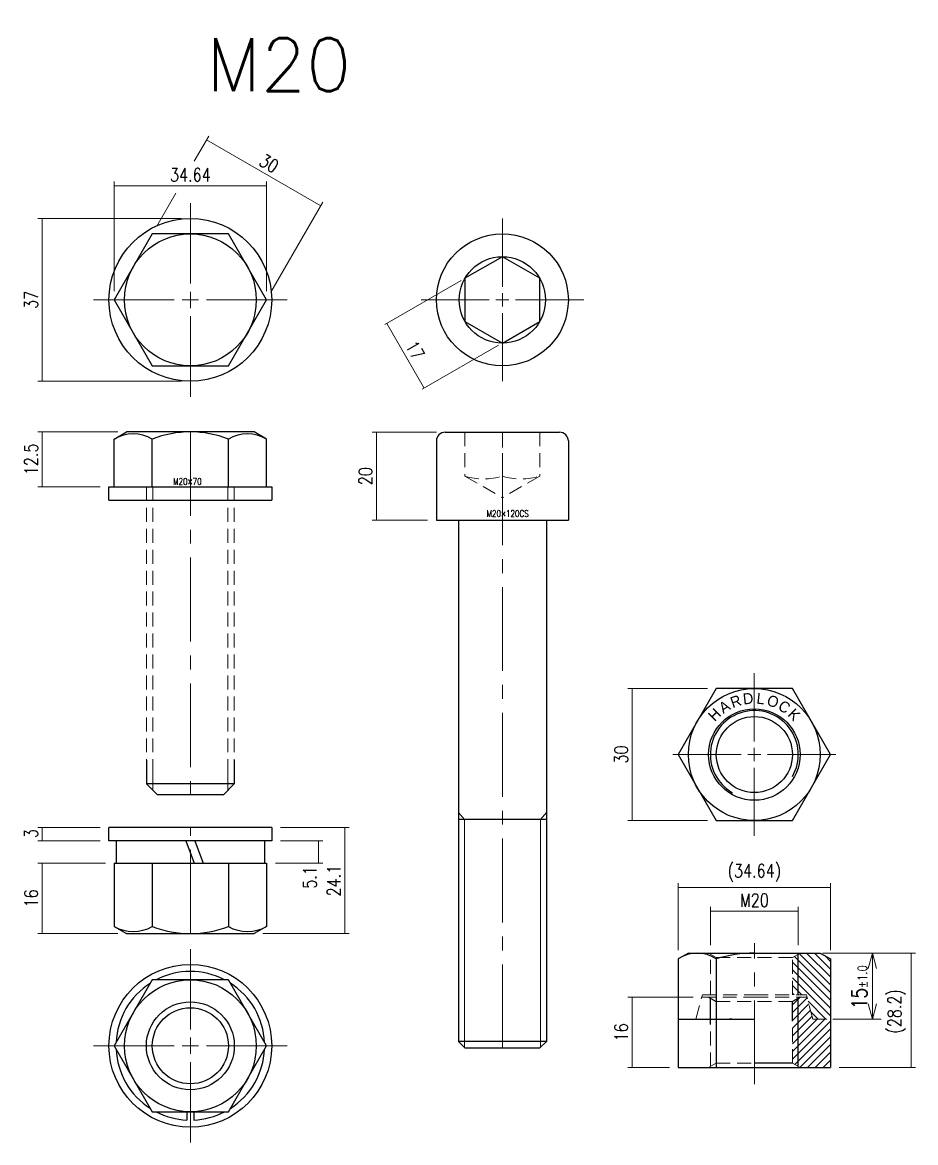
# Model space of a CAD drawing. Header units: millimetres. Extents: x 0 to 10987, y 0 to 7892.
# Drawn here: x 6825.4 to 7028.5, y 5855.3 to 6109.9 of the extents above; entities that cross this region are included whole.
import ezdxf
from ezdxf import colors
from ezdxf.entities.mleader import LeaderData, LeaderLine
from ezdxf.math import Vec2, Vec3

# ---------------------------------------------------------------- set-up
doc = ezdxf.new("R2010")
doc.units = ezdxf.units.MM
doc.linetypes.add('CENTER2', pattern=[28.575, 19.05, -3.175, 3.175, -3.175])
doc.linetypes.add('HIDDEN2', pattern=[4.7625, 3.175, -1.5875])
for name, color, linetype, lineweight in [('01_外形線', 7, 'Continuous', 25), ('02_細線', 5, 'Continuous', 13), ('03_かくれ線', 6, 'HIDDEN2', 13), ('04_中心線', 1, 'CENTER2', 9), ('06_文字', 7, 'Continuous', 13), ('07_寸法線', 3, 'Continuous', 9)]:
    doc.layers.add(name, color=color, linetype=linetype, lineweight=lineweight)
doc.layers.add('10_補助線', color=8, linetype='Continuous', lineweight=13, plot=False)
doc.styles.add('KSS_TXT', font='txt.shx', dxfattribs={"bigfont": 'extfont2.shx'})
doc.styles.get("Standard").update_dxf_attribs({"font": 'arial.ttf'})
doc.styles.add('寸法用', font='simplex.shx', dxfattribs={"width": 0.8, "bigfont": '@extfont2.shx'})
doc.dimstyles.new('機械製図用', dxfattribs={"dimtxt": 3.5, "dimasz": 3.5, "dimexe": 2, "dimexo": 0, "dimgap": 1.2, "dimtad": 1, "dimdsep": 46, "dimtxsty": '寸法用', "dimblk": 'OPEN30', "dimcen": 0, "dimclrd": 256, "dimclre": 256, "dimclrt": 7, "dimazin": 2, "dimtm": 1e-09, "dimtfac": 0.75, "dimtmove": 0, "dimatfit": 3, "dimldrblk": 'OPEN30', "dimfxl": 1, "dimlwd": -1, "dimlwe": -1, "dimarcsym": 0})

# ---------------------------------------------------------------- blocks, each defined once
blk = doc.blocks.new('_Open30')
at = {"color": 0, "linetype": 'ByBlock', "lineweight": -2}
for p, q in [((-1, 0.268), (0, 0)), ((0, 0), (-1, -0.268)), ((0, 0), (-1, 0))]:
    blk.add_line(p, q, dxfattribs=at)
blk = doc.blocks.new('*U108')
at = {"layer": '04_中心線', "color": 0, "linetype": 'CENTER2', "transparency": 16777216}
for p, q in [((0, 3.7), (0, 22)), ((-22, 0), (-3.7, 0)), ((3.7, 0), (22, 0)), ((0, -22), (0, -3.7))]:
    blk.add_line(p, q, dxfattribs=at)
at = {"layer": '04_中心線', "color": 0, "linetype": 'Continuous', "transparency": 16777216}
for p, q in [((-1.85, 0), (1.85, 0)), ((0, -1.85), (0, 1.85))]:
    blk.add_line(p, q, dxfattribs=at)
blk = doc.blocks.new('*U109')
at = {"layer": '04_中心線', "color": 0, "linetype": 'CENTER2', "transparency": 16777216}
for p, q in [((0, 3.7), (0, 22)), ((-22, 0), (-3.7, 0)), ((3.7, 0), (22, 0)), ((0, -22), (0, -3.7))]:
    blk.add_line(p, q, dxfattribs=at)
at = {"layer": '04_中心線', "color": 0, "linetype": 'Continuous', "transparency": 16777216}
for p, q in [((-1.85, 0), (1.85, 0)), ((0, -1.85), (0, 1.85))]:
    blk.add_line(p, q, dxfattribs=at)
blk = doc.blocks.new('*U110')
at = {"layer": '04_中心線', "color": 0, "linetype": 'CENTER2', "transparency": 16777216}
for p, q in [((0, 3), (0, 18.5)), ((-18.5, 0), (-3, 0)), ((3, 0), (18.5, 0)), ((0, -18.5), (0, -3))]:
    blk.add_line(p, q, dxfattribs=at)
at = {"layer": '04_中心線', "color": 0, "linetype": 'Continuous', "transparency": 16777216}
for p, q in [((-1.5, 0), (1.5, 0)), ((0, -1.5), (0, 1.5))]:
    blk.add_line(p, q, dxfattribs=at)
blk = doc.blocks.new('*D175')
at = {"layer": '07_寸法線', "transparency": 16777216}
for p, q in [((6925.16, 6051.2), (6907.83, 6041.2)), ((6916.77, 6026.73), (6908.27, 6041.45)), ((6933.66, 6036.48), (6916.33, 6026.48))]:
    blk.add_line(p, q, dxfattribs=at)
at = {"layer": 'Defpoints', "color": 0, "transparency": 16777216}
for p in [(6926.03, 6051.7), (6908.27, 6041.45), (6934.53, 6036.98)]:
    blk.add_point(p, dxfattribs=at)
at = {"layer": '07_寸法線', "color": 7, "transparency": 16777216, "insert": (6914.68, 6035.34), "char_height": 3, "attachment_point": 5, "rotation": 300, "style": '寸法用'}
blk.add_mtext('17', dxfattribs=at)
blk = doc.blocks.new('_None')
blk = doc.blocks.new('*D178')
at = {"layer": '07_寸法線', "transparency": 16777216}
for p, q in [((6846.26, 6048.8), (6846.26, 6073.71)), ((6846.26, 6072.71), (6880.91, 6072.71)), ((6880.91, 6048.8), (6880.91, 6073.71))]:
    blk.add_line(p, q, dxfattribs=at)
at = {"layer": 'Defpoints', "color": 0, "transparency": 16777216}
for p in [(6880.91, 6072.71), (6846.26, 6046.8), (6880.91, 6046.8)]:
    blk.add_point(p, dxfattribs=at)
at = {"layer": '07_寸法線', "color": 7, "transparency": 16777216, "insert": (6863.59, 6075.21), "char_height": 3, "attachment_point": 5, "style": '寸法用'}
blk.add_mtext('34.64', dxfattribs=at)
blk = doc.blocks.new('*D179')
at = {"layer": '07_寸法線', "transparency": 16777216}
for p, q in [((6864.47, 6078.33), (6867.75, 6084.02)), ((6867.25, 6083.15), (6893.24, 6068.15)), ((6855.93, 6063.53), (6860.29, 6071.09)), ((6881.91, 6048.53), (6893.74, 6069.02))]:
    blk.add_line(p, q, dxfattribs=at)
at = {"layer": 'Defpoints', "color": 0, "transparency": 16777216}
for p in [(6893.24, 6068.15), (6854.93, 6061.8), (6880.91, 6046.8)]:
    blk.add_point(p, dxfattribs=at)
at = {"layer": '07_寸法線', "color": 7, "transparency": 16777216, "insert": (6881.49, 6077.82), "char_height": 3, "attachment_point": 5, "rotation": 330, "style": '寸法用'}
blk.add_mtext('30', dxfattribs=at)
blk = doc.blocks.new('*D180')
at = {"layer": '07_寸法線', "transparency": 16777216}
for p, q in [((6861.59, 6065.3), (6828.87, 6065.3)), ((6829.87, 6028.3), (6829.87, 6065.3)), ((6861.59, 6028.3), (6828.87, 6028.3))]:
    blk.add_line(p, q, dxfattribs=at)
at = {"layer": 'Defpoints', "color": 0, "transparency": 16777216}
for p in [(6829.87, 6065.3), (6863.59, 6065.3), (6863.59, 6028.3)]:
    blk.add_point(p, dxfattribs=at)
at = {"layer": '07_寸法線', "color": 7, "transparency": 16777216, "insert": (6827.37, 6046.8), "char_height": 3, "attachment_point": 5, "rotation": 90, "style": '寸法用'}
blk.add_mtext('37', dxfattribs=at)
blk = doc.blocks.new('*D181')
at = {"layer": '07_寸法線', "transparency": 16777216}
for p, q in [((6919.53, 6016.73), (6904.91, 6016.73)), ((6905.91, 5996.73), (6905.91, 6016.73)), ((6917.53, 5996.73), (6904.91, 5996.73))]:
    blk.add_line(p, q, dxfattribs=at)
at = {"layer": 'Defpoints', "color": 0, "transparency": 16777216}
for p in [(6905.91, 6016.73), (6921.53, 6016.73), (6919.53, 5996.73)]:
    blk.add_point(p, dxfattribs=at)
at = {"layer": '07_寸法線', "color": 7, "transparency": 16777216, "insert": (6903.41, 6006.73), "char_height": 3, "attachment_point": 5, "rotation": 90, "style": '寸法用'}
blk.add_mtext('20', dxfattribs=at)
blk = doc.blocks.new('*D182')
at = {"layer": '07_寸法線', "transparency": 16777216}
for p, q in [((6847.09, 6016.8), (6828.87, 6016.8)), ((6829.87, 6004.3), (6829.87, 6016.8)), ((6843.09, 6004.3), (6828.87, 6004.3))]:
    blk.add_line(p, q, dxfattribs=at)
at = {"layer": 'Defpoints', "color": 0, "transparency": 16777216}
for p in [(6829.87, 6016.8), (6849.09, 6016.8), (6845.09, 6004.3)]:
    blk.add_point(p, dxfattribs=at)
at = {"layer": '07_寸法線', "color": 7, "transparency": 16777216, "insert": (6827.37, 6010.55), "char_height": 3, "attachment_point": 5, "rotation": 90, "style": '寸法用'}
blk.add_mtext('12.5', dxfattribs=at)
blk = doc.blocks.new('*D183')
at = {"layer": '07_寸法線', "transparency": 16777216}
for p, q in [((6843.09, 5926.86), (6828.87, 5926.86)), ((6829.87, 5923.86), (6829.87, 5926.86)), ((6843.09, 5923.86), (6828.87, 5923.86))]:
    blk.add_line(p, q, dxfattribs=at)
at = {"layer": 'Defpoints', "color": 0, "transparency": 16777216}
for p in [(6829.87, 5926.86), (6845.09, 5926.86), (6845.09, 5923.86)]:
    blk.add_point(p, dxfattribs=at)
at = {"layer": '07_寸法線', "color": 7, "transparency": 16777216, "insert": (6827.37, 5925.49), "char_height": 3, "attachment_point": 5, "rotation": 90, "style": '寸法用'}
blk.add_mtext('3', dxfattribs=at)
blk = doc.blocks.new('*D184')
at = {"layer": '07_寸法線', "transparency": 16777216}
for p, q in [((6844.26, 5918.76), (6828.87, 5918.76)), ((6829.87, 5902.76), (6829.87, 5918.76)), ((6847.09, 5902.76), (6828.87, 5902.76))]:
    blk.add_line(p, q, dxfattribs=at)
at = {"layer": 'Defpoints', "color": 0, "transparency": 16777216}
for p in [(6829.87, 5918.76), (6846.26, 5918.76), (6849.09, 5902.76)]:
    blk.add_point(p, dxfattribs=at)
at = {"layer": '07_寸法線', "color": 7, "transparency": 16777216, "insert": (6827.37, 5910.76), "char_height": 3, "attachment_point": 5, "rotation": 90, "style": '寸法用'}
blk.add_mtext('16', dxfattribs=at)
blk = doc.blocks.new('*D192')
at = {"layer": '07_寸法線', "transparency": 16777216}
for p, q in [((6884.09, 5923.86), (6893.72, 5923.86)), ((6892.72, 5918.76), (6892.72, 5923.86)), ((6882.91, 5918.76), (6893.72, 5918.76))]:
    blk.add_line(p, q, dxfattribs=at)
at = {"layer": 'Defpoints', "color": 0, "transparency": 16777216}
for p in [(6882.09, 5923.86), (6892.72, 5923.86), (6880.91, 5918.76)]:
    blk.add_point(p, dxfattribs=at)
at = {"layer": '07_寸法線', "color": 7, "transparency": 16777216, "insert": (6890.75, 5915.55), "char_height": 3, "attachment_point": 5, "rotation": 90, "style": '寸法用'}
blk.add_mtext('5.1', dxfattribs=at)
blk = doc.blocks.new('*D193')
at = {"layer": '07_寸法線', "transparency": 16777216}
for p, q in [((6884.09, 5926.86), (6899.72, 5926.86)), ((6898.72, 5902.76), (6898.72, 5926.86)), ((6880.09, 5902.76), (6899.72, 5902.76))]:
    blk.add_line(p, q, dxfattribs=at)
at = {"layer": 'Defpoints', "color": 0, "transparency": 16777216}
for p in [(6882.09, 5926.86), (6898.72, 5926.86), (6878.09, 5902.76)]:
    blk.add_point(p, dxfattribs=at)
at = {"layer": '07_寸法線', "color": 7, "transparency": 16777216, "insert": (6896.22, 5914.81), "char_height": 3, "attachment_point": 5, "rotation": 90, "style": '寸法用'}
blk.add_mtext('24.1', dxfattribs=at)
blk = doc.blocks.new('*D194')
at = {"layer": '07_寸法線', "transparency": 16777216}
for p, q in [((6981.15, 5958.46), (6963.05, 5958.46)), ((6964.05, 5958.46), (6964.05, 5928.46)), ((6981.15, 5928.46), (6963.05, 5928.46))]:
    blk.add_line(p, q, dxfattribs=at)
at = {"layer": 'Defpoints', "color": 0, "transparency": 16777216}
for p in [(6983.15, 5958.46), (6964.05, 5928.46), (6983.15, 5928.46)]:
    blk.add_point(p, dxfattribs=at)
at = {"layer": '07_寸法線', "color": 7, "transparency": 16777216, "insert": (6961.55, 5943.46), "char_height": 3, "attachment_point": 5, "rotation": 90, "style": '寸法用'}
blk.add_mtext('30', dxfattribs=at)
blk = doc.blocks.new('*D195')
at = {"layer": '07_寸法線', "transparency": 16777216}
for p, q in [((7008.82, 5898.34), (7028.49, 5898.34)), ((7027.49, 5898.34), (7027.49, 5872.34)), ((7011.14, 5872.34), (7028.49, 5872.34))]:
    blk.add_line(p, q, dxfattribs=at)
at = {"layer": 'Defpoints', "color": 0, "transparency": 16777216}
for p in [(7006.82, 5898.34), (7009.14, 5872.34), (7027.49, 5872.34)]:
    blk.add_point(p, dxfattribs=at)
at = {"layer": '07_寸法線', "color": 7, "transparency": 16777216, "insert": (7024.2, 5885.09), "char_height": 3, "attachment_point": 5, "rotation": 90, "style": '寸法用'}
blk.add_mtext('(28.2)', dxfattribs=at)
blk = doc.blocks.new('*D196')
at = {"layer": '07_寸法線', "transparency": 16777216}
for p, q in [((7007.32, 5898.34), (7020.66, 5898.34)), ((7018.66, 5894.84), (7018.66, 5886.84)), ((7009.64, 5883.34), (7020.66, 5883.34))]:
    blk.add_line(p, q, dxfattribs=at)
at = {"layer": 'Defpoints', "color": 0, "transparency": 16777216}
for p in [(7006.82, 5898.34), (7009.14, 5883.34), (7018.66, 5883.34)]:
    blk.add_point(p, dxfattribs=at)
at = {"layer": '07_寸法線', "transparency": 16777216, "xscale": 3.5, "yscale": 3.5, "zscale": 3.5}
for p, rotation in [((7018.66, 5898.34), 90), ((7018.66, 5883.34), 270)]:
    blk.add_blockref('_Open30', p, dxfattribs=dict(at, rotation=rotation))
at = {"layer": '07_寸法線', "color": 7, "transparency": 16777216, "insert": (7015.71, 5890.59), "char_height": 3.5, "attachment_point": 5, "rotation": 90, "style": '寸法用'}
blk.add_mtext('15{\\H0.6x;±1.0', dxfattribs=at)
blk = doc.blocks.new('*D197')
at = {"layer": '07_寸法線', "transparency": 16777216}
for p, q in [((6977.91, 5888.34), (6963.05, 5888.34)), ((6964.05, 5888.34), (6964.05, 5872.34)), ((6972.5, 5872.34), (6963.05, 5872.34))]:
    blk.add_line(p, q, dxfattribs=at)
at = {"layer": 'Defpoints', "color": 0, "transparency": 16777216}
for p in [(6979.91, 5888.34), (6964.05, 5872.34), (6974.5, 5872.34)]:
    blk.add_point(p, dxfattribs=at)
at = {"layer": '07_寸法線', "color": 7, "transparency": 16777216, "insert": (6961.55, 5880.34), "char_height": 3, "attachment_point": 5, "rotation": 90, "style": '寸法用'}
blk.add_mtext('16', dxfattribs=at)
blk = doc.blocks.new('*D198')
at = {"layer": '07_寸法線', "transparency": 16777216}
for p, q in [((6981.82, 5900.11), (6981.82, 5908.84)), ((6981.82, 5907.84), (7001.82, 5907.84)), ((7001.82, 5900.11), (7001.82, 5908.84))]:
    blk.add_line(p, q, dxfattribs=at)
at = {"layer": 'Defpoints', "color": 0, "transparency": 16777216}
for p in [(7001.82, 5907.84), (6981.82, 5898.11), (7001.82, 5898.11)]:
    blk.add_point(p, dxfattribs=at)
at = {"layer": '07_寸法線', "color": 7, "transparency": 16777216, "insert": (6991.83, 5910.34), "char_height": 3, "attachment_point": 5, "style": '寸法用'}
blk.add_mtext('M20', dxfattribs=at)
blk = doc.blocks.new('*D199')
at = {"layer": '07_寸法線', "transparency": 16777216}
for p, q in [((6974.5, 5899), (6974.5, 5914.25)), ((6974.5, 5913.25), (7009.14, 5913.25)), ((7009.14, 5899), (7009.14, 5914.25))]:
    blk.add_line(p, q, dxfattribs=at)
at = {"layer": 'Defpoints', "color": 0, "transparency": 16777216}
for p in [(7009.14, 5913.25), (6974.5, 5897), (7009.14, 5897)]:
    blk.add_point(p, dxfattribs=at)
at = {"layer": '07_寸法線', "color": 7, "transparency": 16777216, "insert": (6991.82, 5916.54), "char_height": 3, "attachment_point": 5, "style": '寸法用'}
blk.add_mtext('(34.64)', dxfattribs=at)
blk = doc.blocks.new('*U104')
at = {"layer": '04_中心線', "color": 0, "linetype": 'CENTER2', "transparency": 16777216}
for p, q in [((0, 3), (0, 18.5)), ((-18.5, 0), (-3, 0)), ((3, 0), (18.5, 0)), ((0, -18.5), (0, -3))]:
    blk.add_line(p, q, dxfattribs=at)
at = {"layer": '04_中心線', "color": 0, "linetype": 'Continuous', "transparency": 16777216}
for p, q in [((-1.5, 0), (1.5, 0)), ((0, -1.5), (0, 1.5))]:
    blk.add_line(p, q, dxfattribs=at)

msp = doc.modelspace()

# ---------------------------------------------------------------- hatches: boundary and pattern name
at = {"layer": '03_かくれ線'}
h = msp.add_hatch(dxfattribs=at)
h.set_pattern_fill('ANSI31', color=256, scale=10, angle=-90, style=0)
h.set_pattern_definition([(315, (6868.3237, 6077.9255), (0.8838835, 0.8838835), [])])
h.paths.add_polyline_path([(7005.123, 5883.341), (7009.144, 5883.341), (7009.144, 5897.001), (7006.823, 5898.341), (7002.223, 5898.341), (7001.823, 5898.11), (7001.823, 5888.841), (7003.65, 5888.841)])
h.paths.add_polyline_path([(7001.823, 5898.11), (7000.47, 5897.328), (7000.47, 5888.841), (7001.823, 5888.841)])
h = msp.add_hatch(dxfattribs=at)
h.set_pattern_fill('ANSI31', color=256, scale=10, style=0)
h.set_pattern_definition([(45, (6868.3237, 6077.9255), (-0.8838835, 0.8838835), [])])
h.paths.add_polyline_path([(7009.144, 5872.341), (7009.144, 5883.341), (7005.123, 5883.341), (7003.784, 5888.341), (7002.223, 5888.341), (7001.823, 5888.11), (7001.823, 5872.571), (7002.223, 5872.341)])
h.paths.add_polyline_path([(7000.47, 5873.353), (7001.823, 5872.571), (7001.823, 5888.11), (7000.47, 5887.328)])

# ---------------------------------------------------------------- linework, layer by layer
at = {"layer": '01_外形線'}
for p, q in [((6934.529, 6056.611), (6926.029, 6051.703)), ((6943.029, 6051.703), (6934.529, 6056.611)), ((6926.029, 6051.703), (6926.029, 6041.888)), ((6943.029, 6041.888), (6943.029, 6051.703)), ((6926.029, 6041.888), (6934.529, 6036.981)), ((6934.529, 6036.981), (6943.029, 6041.888)), ((6846.265, 6015.167), (6849.085, 6016.796)), ((6878.085, 6016.796), (6849.085, 6016.796)), ((6880.906, 6015.167), (6878.085, 6016.796)), ((6921.529, 6016.729), (6947.529, 6016.729)), ((6846.265, 6004.296), (6846.265, 6015.167)), ((6854.925, 6004.296), (6854.925, 6015.167)), ((6872.246, 6004.296), (6872.246, 6015.167)), ((6880.906, 6004.296), (6880.906, 6015.167)), ((6919.529, 6014.729), (6919.529, 5996.729)), ((6949.529, 6014.729), (6949.529, 5996.729)), ((6845.085, 6004.296), (6882.085, 6004.296)), ((6845.085, 6001.296), (6845.085, 6004.296)), ((6846.265, 6004.296), (6880.906, 6004.296)), ((6882.085, 6004.296), (6882.085, 6001.296)), ((6845.085, 6001.296), (6882.085, 6001.296)), ((6919.529, 5996.729), (6924.529, 5996.729)), ((6924.529, 5996.729), (6924.529, 5930.262)), ((6924.529, 5996.729), (6944.529, 5996.729)), ((6944.529, 5996.729), (6944.529, 5930.262)), ((6944.529, 5996.729), (6949.529, 5996.729)), ((6853.585, 5942.196), (6853.585, 5936.796)), ((6873.585, 5942.196), (6873.585, 5936.796)), ((6853.585, 5936.796), (6856.085, 5934.296)), ((6873.585, 5936.796), (6853.585, 5936.796)), ((6873.585, 5936.796), (6871.085, 5934.296)), ((6871.085, 5934.296), (6856.085, 5934.296)), ((6924.529, 5930.262), (6924.529, 5928.729)), ((6944.529, 5930.262), (6944.529, 5928.729)), ((6944.529, 5928.729), (6924.529, 5928.729)), ((6924.529, 5928.729), (6924.529, 5878.262)), ((6944.529, 5928.729), (6944.529, 5878.262)), ((6882.085, 5926.864), (6845.085, 5926.864)), ((6845.085, 5923.864), (6845.085, 5926.864)), ((6882.085, 5926.864), (6882.085, 5923.864)), ((6882.085, 5923.864), (6845.085, 5923.864)), ((6846.685, 5923.864), (6846.685, 5918.764)), ((6862.565, 5923.864), (6864.422, 5918.764)), ((6864.605, 5923.864), (6866.462, 5918.764)), ((6880.485, 5918.764), (6880.485, 5923.864)), ((6846.265, 5918.764), (6880.906, 5918.764)), ((6846.265, 5918.764), (6846.265, 5904.393)), ((6854.925, 5918.764), (6854.925, 5904.393)), ((6872.246, 5918.764), (6872.246, 5904.393)), ((6880.906, 5918.764), (6880.906, 5904.393)), ((6846.265, 5904.393), (6849.085, 5902.764)), ((6880.906, 5904.393), (6878.085, 5902.764)), ((6849.085, 5902.764), (6878.085, 5902.764)), ((6976.823, 5898.341), (6974.503, 5897.001)), ((6974.503, 5897.001), (6974.503, 5883.341)), ((6976.823, 5898.341), (7006.823, 5898.341)), ((6983.163, 5897.001), (6983.163, 5883.341)), ((7001.823, 5888.841), (7001.823, 5898.11)), ((7006.823, 5898.341), (7009.144, 5897.001)), ((7009.144, 5897.001), (7009.144, 5872.341)), ((6981.423, 5888.341), (6983.176, 5887.328)), ((6981.823, 5882.071), (6981.823, 5888.11)), ((7002.223, 5888.341), (7000.47, 5887.328)), ((7000.47, 5882.853), (7000.47, 5887.328)), ((7001.823, 5872.571), (7001.823, 5888.11)), ((7001.823, 5882.071), (7001.823, 5888.11)), ((6974.503, 5883.341), (6991.823, 5883.341)), ((6974.503, 5883.341), (6974.503, 5872.341)), ((6983.163, 5883.341), (6983.163, 5872.341)), ((6944.529, 5878.262), (6924.529, 5878.262)), ((6924.529, 5878.262), (6926.062, 5876.729)), ((6942.995, 5876.729), (6926.062, 5876.729)), ((6944.529, 5878.262), (6942.995, 5876.729)), ((6974.503, 5872.341), (7009.144, 5872.341)), ((7000.47, 5873.353), (6991.823, 5873.353)), ((6862.82, 5862.264), (6862.82, 5860.381)), ((6864.35, 5862.264), (6864.35, 5860.381))]:
    msp.add_line(p, q, dxfattribs=at)
for points in [[(6854.925, 6061.796), (6846.265, 6046.796), (6854.925, 6031.796), (6872.246, 6031.796), (6880.906, 6046.796), (6872.246, 6061.796)], [(6983.154, 5958.456), (6974.494, 5943.456), (6983.154, 5928.456), (7000.475, 5928.456), (7009.135, 5943.456), (7000.475, 5958.456)], [(6880.906, 5877.264), (6872.246, 5892.264), (6854.925, 5892.264), (6846.265, 5877.264), (6854.925, 5862.264), (6872.246, 5862.264)], [(6986.21, 5883.341), (6986.673, 5883.341), (6986.673, 5883.341), (6986.21, 5883.341)]]:
    msp.add_lwpolyline(points, close=True, dxfattribs=at)
for centre, radius in [((6863.585, 6046.796), 18.5), ((6863.585, 6046.796), 15), ((6934.529, 6046.796), 15), ((6934.529, 6046.796), 9.815), ((6991.814, 5943.456), 15), ((6991.823, 5943.456), 10.4), ((6991.823, 5943.456), 8.647), ((6863.585, 5877.264), 18.5), ((6863.585, 5877.264), 15), ((6863.585, 5877.264), 10), ((6863.585, 5877.264), 8.647)]:
    msp.add_circle(centre, radius, dxfattribs=at)
for centre, radius, start, end in [((6850.595, 6007.667), 8.66, 60.00001, 119.99999), ((6863.585, 5992.953), 23.843, 68.70166, 111.29834), ((6876.576, 6007.667), 8.66, 60.00001, 119.99999), ((6921.529, 6014.729), 2, 90, 180), ((6947.529, 6014.729), 2, 0, 90), ((6991.823, 5943.456), 10, 330, 240.05206), ((6850.595, 5911.893), 8.66, 240.00001, 299.99999), ((6863.585, 5926.607), 23.843, 248.70166, 291.29834), ((6876.576, 5911.893), 8.66, 240.00001, 299.99999), ((6978.833, 5890.673), 7.667, 55.61575, 124.38425), ((6991.823, 5869.68), 28.66, 90, 107.58795), ((6863.585, 5877.264), 16.9, 62.56996, 117.43004), ((6863.585, 5877.264), 16.9, 122.56996, 177.43004), ((6863.585, 5877.264), 16.9, 2.56996, 57.43004), ((6863.585, 5877.264), 16.9, 182.56996, 237.43004), ((6863.585, 5877.264), 16.9, 302.56996, 357.43004), ((6863.585, 5877.264), 16.9, 242.56996, 267.40555), ((6863.585, 5877.264), 16.9, 272.59445, 297.43004)]:
    msp.add_arc(centre, radius, start, end, dxfattribs=at)
at = {"layer": '02_細線'}
for p, q in [((6855.085, 5942.196), (6855.085, 5935.296)), ((6872.085, 5942.196), (6872.085, 5935.296)), ((6925.882, 5928.729), (6924.529, 5930.262)), ((6943.176, 5928.729), (6944.529, 5930.262)), ((6925.882, 5876.909), (6925.882, 5928.729)), ((6943.176, 5876.909), (6943.176, 5928.729))]:
    msp.add_line(p, q, dxfattribs=at)
at = {"layer": '03_かくれ線'}
for p, q in [((6926.029, 6016.729), (6926.029, 6006.729)), ((6934.529, 6016.729), (6934.529, 6006.729)), ((6943.029, 6016.729), (6943.029, 6006.729)), ((6926.029, 6006.729), (6934.529, 6001.821)), ((6943.029, 6006.729), (6934.529, 6001.821)), ((6853.585, 6004.296), (6853.585, 5942.196)), ((6855.085, 6004.296), (6855.085, 5942.196)), ((6872.085, 6004.296), (6872.085, 5942.196)), ((6873.585, 6004.296), (6873.585, 5942.196)), ((6981.423, 5898.341), (6983.176, 5897.328)), ((6981.823, 5888.841), (6981.823, 5898.11)), ((6983.176, 5897.328), (6991.823, 5897.328)), ((6983.176, 5888.841), (6983.176, 5897.328)), ((7000.47, 5897.328), (6991.823, 5897.328)), ((7002.223, 5898.341), (7000.47, 5897.328)), ((7000.47, 5888.841), (7000.47, 5897.328)), ((6978.523, 5883.341), (6979.997, 5888.841)), ((6979.863, 5888.341), (6991.823, 5888.341)), ((6979.997, 5888.841), (6991.823, 5888.841)), ((6981.823, 5872.571), (6981.823, 5888.11)), ((6983.176, 5873.353), (6983.176, 5887.328)), ((6983.176, 5887.328), (6991.823, 5887.328)), ((6983.176, 5882.853), (6983.176, 5887.328)), ((6991.823, 5888.841), (7003.65, 5888.841)), ((6991.823, 5888.341), (7003.784, 5888.341)), ((7000.47, 5887.328), (6991.823, 5887.328)), ((7000.47, 5873.353), (7000.47, 5887.328)), ((7005.123, 5883.341), (7003.65, 5888.841)), ((7005.123, 5883.341), (7009.144, 5883.341)), ((6981.423, 5872.341), (6983.176, 5873.353)), ((6983.176, 5873.353), (6991.823, 5873.353)), ((7002.223, 5872.341), (7000.47, 5873.353))]:
    msp.add_line(p, q, dxfattribs=at)
for centre in [(6930.279, 6020.828), (6938.779, 6020.828)]:
    msp.add_arc(centre, 14.726, 253.22582, 286.77418, dxfattribs=at)
at = {"layer": '04_中心線'}
for p, q in [((6863.585, 6016.796), (6863.585, 5934.296)), ((6934.529, 5876.729), (6934.529, 6016.729)), ((6863.585, 5902.764), (6863.585, 5926.864)), ((6991.823, 5868.507), (6991.823, 5900.573))]:
    msp.add_line(p, q, dxfattribs=at)

# ---------------------------------------------------------------- block references
at = {"layer": '04_中心線', "linetype": 'CENTER2'}
for name, p in [('*U109', (6863.585, 6046.796)), ('*U110', (6934.529, 6046.796)), ('*U104', (6991.814, 5943.456)), ('*U108', (6863.585, 5877.264))]:
    msp.add_blockref(name, p, dxfattribs=at)

# ---------------------------------------------------------------- texts
at = {"layer": '01_外形線', "char_height": 2.5, "width": 2.5544, "attachment_point": 2}
for s, insert, rotation in [('{\\fMS PGothic|b0|i0|c128|p50;A}', (6984.349, 5955.373), 32.14286), ('{\\fMS PGothic|b0|i0|c128|p50;R}', (6987.188, 5956.736), 19.28571), ('{\\fMS PGothic|b0|i0|c128|p50;D}', (6990.259, 5957.432), 6.42857), ('{\\fMS PGothic|b0|i0|c128|p50;L}', (6993.408, 5957.428), 353.57143), ('{\\fMS PGothic|b0|i0|c128|p50;O}', (6996.477, 5956.723), 340.71429), ('{\\fMS PGothic|b0|i0|c128|p50;C}', (6999.312, 5955.353), 327.85714), ('{\\fMS PGothic|b0|i0|c128|p50;H}', (6981.884, 5953.413), 45), ('{\\fMS PGothic|b0|i0|c128|p50;K}', (7001.771, 5953.386), 315)]:
    msp.add_mtext(s, dxfattribs=dict(at, insert=insert, rotation=rotation))
at = {"layer": '10_補助線', "style": '寸法用', "width": 0.8}
for s, p in [('M20×70', (6859.672, 6004.796)), ('M20×120CS', (6930.917, 5997.489))]:
    msp.add_text(s, height=1.5, dxfattribs=at).set_placement(p)

# ---------------------------------------------------------------- dimensions: what is measured, and where the dimension line sits
at = {"layer": '07_寸法線'}
for p1, p2, distance, override, picture, middle in [((6854.925, 6061.796), (6880.906, 6046.796), 24.658, {"dimscale": 0, "dimtxt": 3, "dimexe": 1, "dimexo": 2, "dimgap": 1, "dimblk1": 'None', "dimblk2": 'None', "dimsah": 1}, '*D179', (6881.495, 6077.816)), ((6934.529, 6036.981), (6926.029, 6051.703), 20.508, {"dimtxt": 3, "dimexe": 0.5, "dimexo": 1, "dimgap": 1, "dimblk1": 'None', "dimblk2": 'None', "dimsah": 1}, '*D175', (6914.683, 6035.338))]:
    dim = msp.add_aligned_dim(p1=p1, p2=p2, distance=distance, dimstyle='機械製図用', override=override, dxfattribs=at)
    dim.commit()
    dim.dimension.update_dxf_attribs({"geometry": picture, "text_midpoint": middle})
dim = msp.add_linear_dim(base=(6880.906, 6072.71), p1=(6846.265, 6046.796), p2=(6880.906, 6046.796), dimstyle='機械製図用', override={"dimscale": 0, "dimtxt": 3, "dimexe": 1, "dimexo": 2, "dimgap": 1, "dimblk1": 'None', "dimblk2": 'None', "dimsah": 1}, dxfattribs=at)
dim.commit()
dim.dimension.update_dxf_attribs({"geometry": '*D178', "text_midpoint": (6863.585, 6075.21)})
for base, p1, p2, override, picture, middle in [((6829.865, 6065.296), (6863.585, 6028.296), (6863.585, 6065.296), {"dimscale": 0, "dimtxt": 3, "dimexe": 1, "dimexo": 2, "dimgap": 1, "dimblk1": 'None', "dimblk2": 'None', "dimsah": 1}, '*D180', (6827.365, 6046.796)), ((6829.865, 6016.796), (6845.085, 6004.296), (6849.085, 6016.796), {"dimscale": 0, "dimtxt": 3, "dimexe": 1, "dimexo": 2, "dimgap": 1, "dimblk1": 'None', "dimblk2": 'None', "dimsah": 1}, '*D182', (6827.365, 6010.546)), ((6905.908, 6016.729), (6919.529, 5996.729), (6921.529, 6016.729), {"dimscale": 0, "dimtxt": 3, "dimexe": 1, "dimexo": 2, "dimgap": 1, "dimblk1": 'None', "dimblk2": 'None', "dimsah": 1}, '*D181', (6903.408, 6006.729)), ((6898.718, 5926.864), (6878.085, 5902.764), (6882.085, 5926.864), {"dimscale": 0, "dimtxt": 3, "dimexe": 1, "dimexo": 2, "dimgap": 1, "dimblk1": 'None', "dimblk2": 'None', "dimsah": 1}, '*D193', (6896.218, 5914.814)), ((6829.865, 5918.764), (6849.085, 5902.764), (6846.265, 5918.764), {"dimscale": 0, "dimtxt": 3, "dimexe": 1, "dimexo": 2, "dimgap": 1, "dimblk1": 'None', "dimblk2": 'None', "dimsah": 1}, '*D184', (6827.365, 5910.764)), ((6964.054, 5872.341), (6979.905, 5888.341), (6974.503, 5872.341), {"dimtxt": 3, "dimexe": 1, "dimexo": 2, "dimgap": 1, "dimblk1": 'None', "dimblk2": 'None', "dimsah": 1}, '*D197', (6961.554, 5880.341))]:
    dim = msp.add_linear_dim(base=base, p1=p1, p2=p2, angle=90, dimstyle='機械製図用', override=override, dxfattribs=at)
    dim.commit()
    dim.dimension.update_dxf_attribs({"geometry": picture, "text_midpoint": middle})
for base, p1, p2, override, picture, middle in [((6964.054, 5928.456), (6983.154, 5958.456), (6983.154, 5928.456), {"dimtxt": 3, "dimexe": 1, "dimexo": 2, "dimgap": 1, "dimblk1": 'None', "dimblk2": 'None', "dimsah": 1}, '*D194', (6964.054, 5943.456)), ((6829.865, 5926.864), (6845.085, 5923.864), (6845.085, 5926.864), {"dimscale": 0, "dimtxt": 3, "dimexe": 1, "dimexo": 2, "dimgap": 1, "dimblk1": 'None', "dimblk2": 'None', "dimsah": 1, "dimtmove": 2}, '*D183', (6827.365, 5925.488)), ((6892.725, 5923.864), (6880.906, 5918.764), (6882.085, 5923.864), {"dimscale": 0, "dimtxt": 3, "dimexe": 1, "dimexo": 2, "dimgap": 1, "dimblk1": 'None', "dimblk2": 'None', "dimsah": 1, "dimtmove": 2}, '*D192', (6890.75, 5915.554))]:
    dim = msp.add_linear_dim(base=base, p1=p1, p2=p2, angle=90, dimstyle='機械製図用', override=override, dxfattribs=at)
    dim.commit()
    dim.dimension.update_dxf_attribs({"geometry": picture, "text_midpoint": middle, "dimtype": 160})
for base, p1, p2, text, picture, middle in [((7009.144, 5913.254), (6974.503, 5897.001), (7009.144, 5897.001), '(<>)', '*D199', (6991.823, 5913.254)), ((7001.823, 5907.84), (6981.823, 5898.11), (7001.823, 5898.11), 'M20', '*D198', (6991.833, 5907.84))]:
    dim = msp.add_linear_dim(base=base, p1=p1, p2=p2, text=text, dimstyle='機械製図用', override={"dimtxt": 3, "dimexe": 1, "dimexo": 2, "dimgap": 1, "dimblk1": 'None', "dimblk2": 'None', "dimsah": 1}, dxfattribs=at)
    dim.commit()
    dim.dimension.update_dxf_attribs({"geometry": picture, "text_midpoint": middle, "dimtype": 160})
for base, p2, angle, text, override, picture, middle in [((7018.656, 5883.341), (7009.144, 5883.341), 90, '15{\\H0.6x;±1.0', {"dimexo": 0.5}, '*D196', (7018.656, 5890.591)), ((7027.488, 5872.341), (7009.144, 5872.341), 270, '(28.2)', {"dimtxt": 3, "dimexe": 1, "dimexo": 2, "dimgap": 1, "dimblk1": 'None', "dimblk2": 'None', "dimsah": 1}, '*D195', (7027.488, 5885.091))]:
    dim = msp.add_linear_dim(base=base, p1=(7006.823, 5898.341), p2=p2, angle=angle, text=text, dimstyle='機械製図用', override=override, dxfattribs=at)
    dim.commit()
    dim.dimension.update_dxf_attribs({"geometry": picture, "text_midpoint": middle, "dimtype": 160})

# ---------------------------------------------------------------- leaders
at = {"layer": '06_文字'}
ml = msp.add_multileader_mtext('Standard', dxfattribs=at)
ml.set_content('M20', color=256, style='KSS_TXT')
ml.set_leader_properties()
ml.set_arrow_properties(name='OPEN30')
ml.build(insert=Vec2(0, 0))
ml.multileader.update_dxf_attribs({"leader_type": 0})
ctx = ml.context
ctx.base_point, ctx.char_height, ctx.plane_origin = Vec3(6865.248, 6100.255), 12, Vec3(6847.83, 6109.865)
notes = []
notes.append((ctx, [(0, (1, 1, 0), (6859.831, 6100.255), (1, 0), 5.417, [(0, [(6847.83, 6109.865)], 0, [])])]))
ctx.mtext.insert, ctx.mtext.flow_direction = Vec3(6867.248, 6106.255), 5
for ctx, leaders in notes:
    for number, flags, end, landing, length, lines in leaders:
        leader = LeaderData()
        leader.index, (leader.has_last_leader_line, leader.has_dogleg_vector, leader.attachment_direction) = number, flags
        leader.last_leader_point, leader.dogleg_vector, leader.dogleg_length = Vec3(end), Vec3(landing), length
        for number, points, colour, breaks in lines:
            line = LeaderLine()
            line.index, line.vertices, line.color, line.breaks = number, Vec3.list(points), colors.encode_raw_color(colour), breaks
            leader.lines.append(line)
        ctx.leaders.append(leader)

doc.saveas('drawing.dxf')
